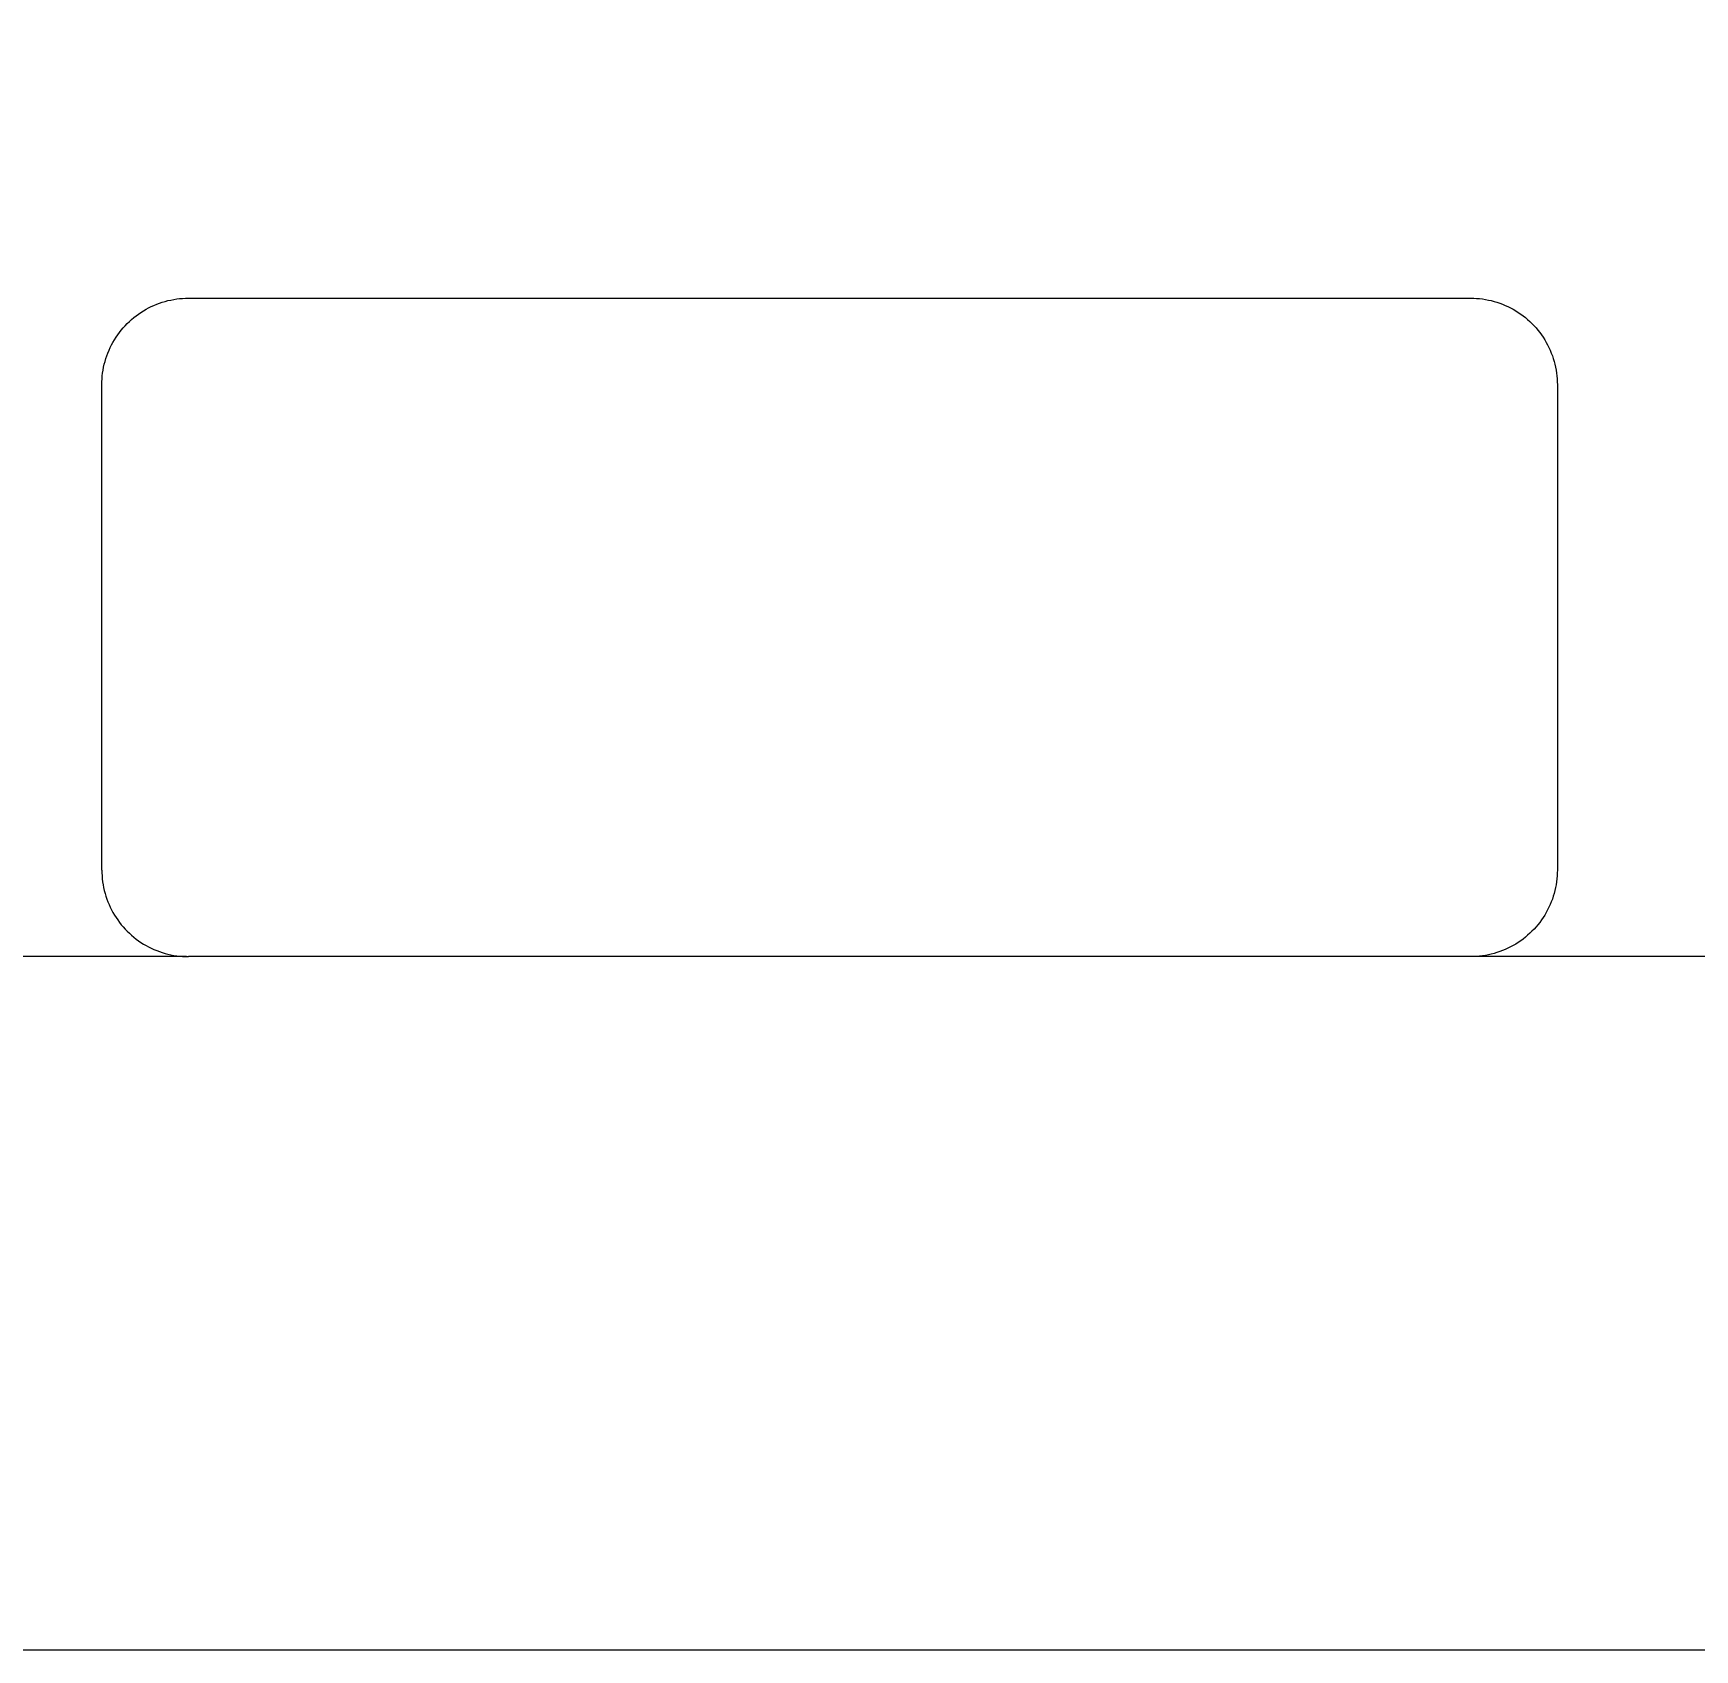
# Model space of a CAD drawing. Header units: inches. Extents: x -2 to 171, y -5 to 121.
# Drawn here: x 72.944 to 76.719, y 112.466 to 116.139 of the extents above; entities that cross this region are included whole.
import ezdxf

# ---------------------------------------------------------------- set-up
doc = ezdxf.new("R2010")
doc.units = ezdxf.units.IN
doc.layers.add('ZANO_R', color=7, linetype='Continuous', lineweight=0)
doc.layers.add('ZANO_W', color=1, linetype='Continuous', lineweight=0)
doc.styles.get("Standard").update_dxf_attribs({"font": 'arial.ttf'})
doc.dimstyles.new('amerykanie', dxfattribs={"dimtxt": 50, "dimasz": 50, "dimexe": 0.5, "dimexo": 0.5, "dimgap": 1, "dimtad": 1, "dimdec": 0, "dimzin": 0, "dimlunit": 5, "dimtxsty": 'Standard', "dimcen": 0.09, "dimclrd": 1, "dimclre": 1, "dimclrt": 1, "dimazin": 0, "dimtfac": 1, "dimtdec": 0, "dimtmove": 0, "dimatfit": 3, "dimfxl": 1, "dimtzin": 0, "dimarcsym": 1})

# ---------------------------------------------------------------- blocks, each defined once
blk = doc.blocks.new('*D369')
at = {"layer": 'ZANO_W', "color": 1, "lineweight": -2}
for p, q in [((10.1868, 115.8399), (10.1868, 117.742)), ((80.1079, 115.8466), (80.1079, 117.742)), ((11.1868, 117.242), (79.1079, 117.242))]:
    blk.add_line(p, q, dxfattribs=at)
at = {"layer": 'ZANO_W', "color": 1}
for points in [[(11.1868, 117.4086), (11.1868, 117.0753), (10.1868, 117.242)], [(79.1079, 117.0753), (79.1079, 117.4086), (80.1079, 117.242)]]:
    blk.add_solid(points, dxfattribs=at)
at = {"layer": 'ZANO_W', "color": 1, "insert": (45.1474, 118.5822), "char_height": 1.625, "attachment_point": 5}
blk.add_mtext('69 15/16', dxfattribs=at)

msp = doc.modelspace()

# ---------------------------------------------------------------- linework, layer by layer
at = {"layer": 'ZANO_R'}
for p, q in [((73.2186, 115.52044), (73.22481, 115.52302)), ((73.22481, 115.52302), (73.23111, 115.52537)), ((73.23111, 115.52537), (73.23748, 115.52752)), ((73.23748, 115.52752), (73.24392, 115.52944)), ((73.24392, 115.52944), (73.25042, 115.53114)), ((73.25042, 115.53114), (73.25698, 115.53262)), ((73.25698, 115.53262), (73.26358, 115.53388)), ((73.26358, 115.53388), (73.27022, 115.53491)), ((73.27022, 115.53491), (73.2769, 115.53571)), ((73.2769, 115.53571), (73.28359, 115.53628)), ((73.28359, 115.53628), (73.29031, 115.53663)), ((73.29031, 115.53663), (73.29703, 115.53674)), ((73.29703, 115.53674), (76.21041, 115.53674)), ((76.21041, 115.53674), (76.21714, 115.53663)), ((76.21714, 115.53663), (76.22385, 115.53628)), ((76.22385, 115.53628), (76.23055, 115.53571)), ((76.23055, 115.53571), (76.23722, 115.53491)), ((76.23722, 115.53491), (76.24386, 115.53388)), ((76.24386, 115.53388), (76.25047, 115.53262)), ((76.25047, 115.53262), (76.25702, 115.53114)), ((76.25702, 115.53114), (76.26352, 115.52944)), ((76.26352, 115.52944), (76.26996, 115.52752)), ((76.26996, 115.52752), (76.27634, 115.52537)), ((76.27634, 115.52537), (76.28263, 115.52302)), ((76.28263, 115.52302), (76.28884, 115.52044)), ((73.16267, 115.48376), (73.16766, 115.48826)), ((73.16766, 115.48826), (73.1728, 115.49259)), ((73.1728, 115.49259), (73.17808, 115.49674)), ((73.17808, 115.49674), (73.18351, 115.50071)), ((73.18351, 115.50071), (73.18907, 115.50449)), ((73.18907, 115.50449), (73.19475, 115.50808)), ((73.19475, 115.50808), (73.20055, 115.51148)), ((73.20055, 115.51148), (73.20646, 115.51467)), ((73.20646, 115.51467), (73.21248, 115.51766)), ((73.21248, 115.51766), (73.2186, 115.52044)), ((76.28884, 115.52044), (76.29496, 115.51766)), ((76.29496, 115.51766), (76.30098, 115.51467)), ((76.30098, 115.51467), (76.30689, 115.51148)), ((76.30689, 115.51148), (76.31269, 115.50808)), ((76.31269, 115.50808), (76.31838, 115.50449)), ((76.31838, 115.50449), (76.32393, 115.50071)), ((76.32393, 115.50071), (76.32936, 115.49674)), ((76.32936, 115.49674), (76.33464, 115.49259)), ((76.33464, 115.49259), (76.33979, 115.48826)), ((76.33979, 115.48826), (76.34478, 115.48376)), ((73.12884, 115.44217), (73.13243, 115.44785)), ((73.13243, 115.44785), (73.13621, 115.45341)), ((73.13621, 115.45341), (73.14018, 115.45883)), ((73.14018, 115.45883), (73.14433, 115.46412)), ((73.14433, 115.46412), (73.14866, 115.46926)), ((73.14866, 115.46926), (73.15316, 115.47425)), ((73.15316, 115.47425), (73.15783, 115.47908)), ((73.15783, 115.47908), (73.16267, 115.48376)), ((76.34478, 115.48376), (76.34961, 115.47908)), ((76.34961, 115.47908), (76.35428, 115.47425)), ((76.35428, 115.47425), (76.35878, 115.46926)), ((76.35878, 115.46926), (76.36311, 115.46412)), ((76.36311, 115.46412), (76.36727, 115.45883)), ((76.36727, 115.45883), (76.37124, 115.45341)), ((76.37124, 115.45341), (76.37502, 115.44785)), ((76.37502, 115.44785), (76.37861, 115.44217)), ((73.11154, 115.40581), (73.1139, 115.41211)), ((73.1139, 115.41211), (73.11647, 115.41832)), ((73.11647, 115.41832), (73.11926, 115.42443)), ((73.11926, 115.42443), (73.12225, 115.43045)), ((73.12225, 115.43045), (73.12544, 115.43637)), ((73.12544, 115.43637), (73.12884, 115.44217)), ((76.37861, 115.44217), (76.382, 115.43637)), ((76.382, 115.43637), (76.3852, 115.43045)), ((76.3852, 115.43045), (76.38819, 115.42443)), ((76.38819, 115.42443), (76.39097, 115.41832)), ((76.39097, 115.41832), (76.39354, 115.41211)), ((76.39354, 115.41211), (76.3959, 115.40581)), ((73.10201, 115.36669), (73.10304, 115.37334)), ((73.10304, 115.37334), (73.10429, 115.37994)), ((73.10429, 115.37994), (73.10577, 115.3865)), ((73.10577, 115.3865), (73.10748, 115.393)), ((73.10748, 115.393), (73.1094, 115.39944)), ((73.1094, 115.39944), (73.11154, 115.40581)), ((76.3959, 115.40581), (76.39804, 115.39944)), ((76.39804, 115.39944), (76.39997, 115.393)), ((76.39997, 115.393), (76.40167, 115.3865)), ((76.40167, 115.3865), (76.40315, 115.37994)), ((76.40315, 115.37994), (76.4044, 115.37334)), ((76.4044, 115.37334), (76.40543, 115.36669)), ((73.10018, 115.33989), (73.10029, 115.34661)), ((73.10018, 114.23753), (73.10018, 115.33989)), ((73.10029, 115.34661), (73.10064, 115.35332)), ((73.10064, 115.35332), (73.10121, 115.36002)), ((73.10121, 115.36002), (73.10201, 115.36669)), ((76.40543, 115.36669), (76.40623, 115.36002)), ((76.40623, 115.36002), (76.40681, 115.35332)), ((76.40681, 115.35332), (76.40715, 115.34661)), ((76.40715, 115.34661), (76.40727, 115.33989)), ((76.40727, 115.33989), (76.40727, 114.23753)), ((73.10018, 114.23753), (73.10029, 114.23081)), ((73.10029, 114.23081), (73.10064, 114.22409)), ((73.10064, 114.22409), (73.10121, 114.2174)), ((73.10121, 114.2174), (73.10201, 114.21072)), ((73.10201, 114.21072), (73.10304, 114.20408)), ((73.10304, 114.20408), (73.10429, 114.19748)), ((76.4044, 114.20408), (76.40315, 114.19748)), ((76.40543, 114.21072), (76.4044, 114.20408)), ((76.40623, 114.2174), (76.40543, 114.21072)), ((76.40681, 114.22409), (76.40623, 114.2174)), ((76.40715, 114.23081), (76.40681, 114.22409)), ((76.40727, 114.23753), (76.40715, 114.23081)), ((73.10429, 114.19748), (73.10577, 114.19092)), ((73.10577, 114.19092), (73.10748, 114.18442)), ((73.10748, 114.18442), (73.1094, 114.17798)), ((73.1094, 114.17798), (73.11154, 114.17161)), ((73.11154, 114.17161), (73.1139, 114.16531)), ((73.1139, 114.16531), (73.11647, 114.1591)), ((76.39354, 114.16531), (76.39097, 114.1591)), ((76.3959, 114.17161), (76.39354, 114.16531)), ((76.39804, 114.17798), (76.3959, 114.17161)), ((76.39997, 114.18442), (76.39804, 114.17798)), ((76.40167, 114.19092), (76.39997, 114.18442)), ((76.40315, 114.19748), (76.40167, 114.19092)), ((73.11647, 114.1591), (73.11926, 114.15298)), ((73.11926, 114.15298), (73.12225, 114.14696)), ((73.12225, 114.14696), (73.12544, 114.14105)), ((73.12544, 114.14105), (73.12884, 114.13525)), ((73.12884, 114.13525), (73.13243, 114.12956)), ((73.13243, 114.12956), (73.13621, 114.12401)), ((76.37502, 114.12956), (76.37124, 114.12401)), ((76.37861, 114.13525), (76.37502, 114.12956)), ((76.382, 114.14105), (76.37861, 114.13525)), ((76.3852, 114.14696), (76.382, 114.14105)), ((76.38819, 114.15298), (76.3852, 114.14696)), ((76.39097, 114.1591), (76.38819, 114.15298)), ((73.13621, 114.12401), (73.14018, 114.11858)), ((73.14018, 114.11858), (73.14433, 114.1133)), ((73.14433, 114.1133), (73.14866, 114.10816)), ((73.14866, 114.10816), (73.15316, 114.10317)), ((73.15316, 114.10317), (73.15783, 114.09833)), ((73.15783, 114.09833), (73.16267, 114.09366)), ((73.16267, 114.09366), (73.16766, 114.08916)), ((73.16766, 114.08916), (73.1728, 114.08483)), ((76.33979, 114.08916), (76.33464, 114.08483)), ((76.34478, 114.09366), (76.33979, 114.08916)), ((76.34961, 114.09833), (76.34478, 114.09366)), ((76.35428, 114.10317), (76.34961, 114.09833)), ((76.35878, 114.10816), (76.35428, 114.10317)), ((76.36311, 114.1133), (76.35878, 114.10816)), ((76.36727, 114.11858), (76.36311, 114.1133)), ((76.37124, 114.12401), (76.36727, 114.11858)), ((73.1728, 114.08483), (73.17808, 114.08068)), ((73.17808, 114.08068), (73.18351, 114.07671)), ((73.18351, 114.07671), (73.18907, 114.07292)), ((73.18907, 114.07292), (73.19475, 114.06933)), ((73.19475, 114.06933), (73.20055, 114.06594)), ((73.20055, 114.06594), (73.20646, 114.06275)), ((73.20646, 114.06275), (73.21248, 114.05976)), ((73.21248, 114.05976), (73.2186, 114.05697)), ((73.2186, 114.05697), (73.22481, 114.0544)), ((73.22481, 114.0544), (73.23111, 114.05204)), ((73.23111, 114.05204), (73.23748, 114.0499)), ((73.23748, 114.0499), (73.24392, 114.04798)), ((76.26996, 114.0499), (76.26352, 114.04798)), ((76.27634, 114.05204), (76.26996, 114.0499)), ((76.28263, 114.0544), (76.27634, 114.05204)), ((76.28884, 114.05697), (76.28263, 114.0544)), ((76.29496, 114.05976), (76.28884, 114.05697)), ((76.30098, 114.06275), (76.29496, 114.05976)), ((76.30689, 114.06594), (76.30098, 114.06275)), ((76.31269, 114.06933), (76.30689, 114.06594)), ((76.31838, 114.07292), (76.31269, 114.06933)), ((76.32393, 114.07671), (76.31838, 114.07292)), ((76.32936, 114.08068), (76.32393, 114.07671)), ((76.33464, 114.08483), (76.32936, 114.08068)), ((73.29266, 114.04068), (72.514, 114.04068)), ((73.24392, 114.04798), (73.25042, 114.04627)), ((73.25042, 114.04627), (73.25698, 114.04479)), ((73.25698, 114.04479), (73.26358, 114.04354)), ((73.26358, 114.04354), (73.27022, 114.04251)), ((73.27022, 114.04251), (73.2769, 114.04171)), ((73.2769, 114.04171), (73.28359, 114.04114)), ((73.28359, 114.04114), (73.29031, 114.04079)), ((73.29031, 114.04079), (73.29703, 114.04068)), ((76.21041, 114.04068), (73.29703, 114.04068)), ((76.21714, 114.04079), (76.21041, 114.04068)), ((76.99345, 114.04068), (76.21478, 114.04068)), ((76.22385, 114.04114), (76.21714, 114.04079)), ((76.23055, 114.04171), (76.22385, 114.04114)), ((76.23722, 114.04251), (76.23055, 114.04171)), ((76.24386, 114.04354), (76.23722, 114.04251)), ((76.25047, 114.04479), (76.24386, 114.04354)), ((76.25702, 114.04627), (76.25047, 114.04479)), ((76.26352, 114.04798), (76.25702, 114.04627)), ((10.10804, 112.46587), (80.18679, 112.46587))]:
    msp.add_line(p, q, dxfattribs=at)

# ---------------------------------------------------------------- dimensions: what is measured, and where the dimension line sits
at = {"layer": 'ZANO_W'}
dim = msp.add_linear_dim(base=(80.10794, 117.24197), p1=(10.18678, 115.33989), p2=(80.10794, 115.34661), dimstyle='amerykanie', override={"dimtxt": 1.625, "dimasz": 1, "dimgap": 0.5, "dimdec": 4, "dimaunit": 1, "dimadec": 1, "dimtdec": 4, "dimtmove": 1, "dimfrac": 2}, dxfattribs=at)
dim.commit()
dim.dimension.update_dxf_attribs({"geometry": '*D369', "text_midpoint": (45.14736, 118.58218)})

doc.saveas('drawing.dxf')
